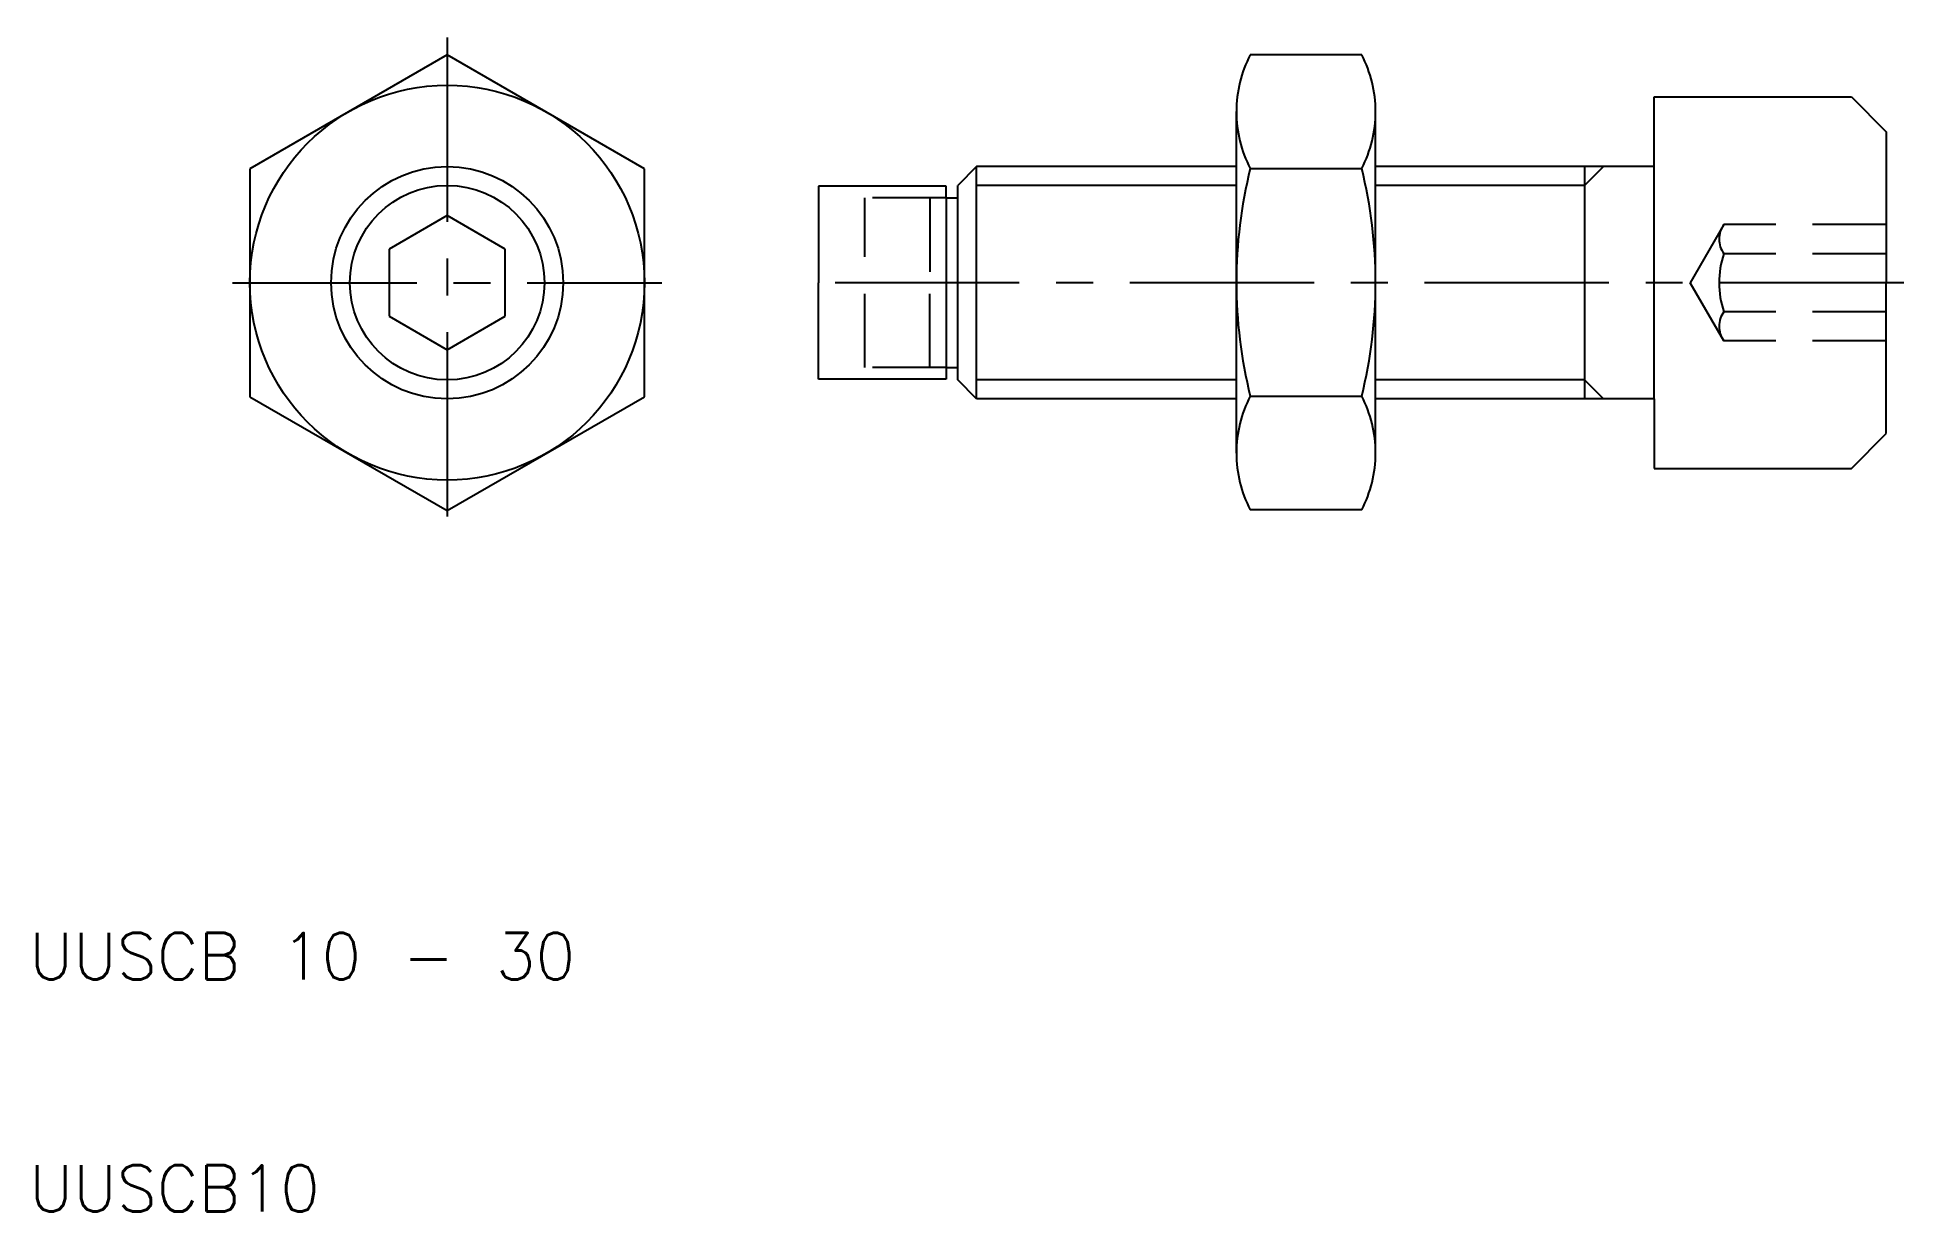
# Model space of a CAD drawing. Extents: x 10.3 to 90.8, y 10 to 60.6.
import ezdxf

# ---------------------------------------------------------------- set-up
doc = ezdxf.new("R2010")
doc.units = 0
doc.header["$LTSCALE"] = 0.25
doc.linetypes.add('CENTER', pattern=[50.8, 31.75, -6.35, 6.35, -6.35])
doc.linetypes.add('DASHED', pattern=[19.05, 12.7, -6.35])
doc.layers.get('0').update_dxf_attribs({"linetype": 'CONTINUOUS'})
doc.layers.add('CENTER', color=1, linetype='CENTER')
doc.styles.get("Standard").update_dxf_attribs({"font": 'txt.shx'})

msp = doc.modelspace()

# ---------------------------------------------------------------- linework, layer by layer
for p, q in [((28, 59.814955), (19.5, 54.907477)), ((36.5, 54.907477), (28, 59.814955)), ((67.4, 59.814955), (62.6, 59.814955)), ((80, 55), (80, 58)), ((80, 58), (88.5, 58)), ((88.5, 58), (90, 56.5)), ((62, 42.664955), (62, 57.364955)), ((68, 42.664955), (68, 57.364955)), ((90, 56.5), (90, 50)), ((19.5, 54.907477), (19.5, 45.092523)), ((36.5, 45.092523), (36.5, 54.907477)), ((62, 55), (50.811996, 55)), ((62.6, 54.914955), (67.4, 54.914955)), ((80, 55), (68, 55)), ((77, 55), (77, 45)), ((80, 45), (80, 55)), ((49.5, 54.15), (44, 54.15)), ((44, 54.15), (44, 50)), ((49.5, 53.65), (49.5, 54.15)), ((49.5, 53.65), (49.5, 46.35)), ((49.5, 53.65), (50, 53.65)), ((44, 45.85), (44, 50)), ((90, 43.5), (90, 50)), ((49.5, 45.85), (44, 45.85)), ((49.5, 46.35), (49.5, 45.85)), ((49.5, 46.35), (50, 46.35)), ((19.5, 45.092523), (28, 40.185045)), ((28, 40.185045), (36.5, 45.092523)), ((62.6, 45.114955), (67.4, 45.114955)), ((62, 45), (50.811996, 45)), ((80, 45), (68, 45)), ((80, 45), (80, 42)), ((88.5, 42), (90, 43.5)), ((80, 42), (88.5, 42)), ((67.4, 40.214955), (62.6, 40.214955))]:
    msp.add_line(p, q)
at = {"color": 7, "linetype": 'CONTINUOUS'}
for p, q in [((50.812, 55), (50, 54.188)), ((50.811996, 45), (50.811996, 55)), ((50, 45.812), (50, 54.188)), ((50.812, 45), (50, 45.812))]:
    msp.add_line(p, q, dxfattribs=at)
at = {"color": 3}
for p, q in [((77, 54.188), (77.812, 55)), ((62, 54.188), (50.811996, 54.188)), ((77, 54.188), (68, 54.188)), ((62, 45.812), (50.811996, 45.812)), ((77, 45.812), (68, 45.812)), ((77, 45.812), (77.812, 45))]:
    msp.add_line(p, q, dxfattribs=at)
at = {"color": 3, "linetype": 'DASHED'}
for p, q in [((46, 46.35), (46, 53.65)), ((49.5, 53.65), (46, 53.65)), ((48.8, 53.65), (48.8, 50)), ((83, 52.5), (81.556624, 50)), ((90, 52.5), (83, 52.5)), ((90, 51.25), (83, 51.25)), ((48.8, 46.35), (48.8, 50)), ((83, 47.5), (81.556624, 50)), ((90, 48.75), (83, 48.75)), ((90, 47.5), (83, 47.5)), ((49.5, 46.35), (46, 46.35))]:
    msp.add_line(p, q, dxfattribs=at)
msp.add_lwpolyline([(28, 52.886751), (25.5, 51.443376), (25.5, 48.556624), (28, 47.113249), (30.5, 48.556624), (30.5, 51.443376)], close=True, dxfattribs=at)
for radius in [8.5, 4.188]:
    msp.add_circle((28, 50), radius)
at = {"color": 3}
msp.add_circle((28, 50), 5, dxfattribs=at)
for centre, radius, start, end in [((67.302083, 57.364955), 5.302083, 152.47843, 180), ((62.697917, 57.364955), 5.302083, 0, 27.52157), ((67.302083, 57.364955), 5.302083, 180, 207.52157), ((62.697917, 57.364955), 5.302083, 332.47843, 0), ((82.308333, 50.014955), 20.308333, 166.037885, 193.962115), ((47.691667, 50.014955), 20.308333, 346.037885, 13.962115), ((67.302083, 42.664955), 5.302083, 152.47843, 180), ((62.697917, 42.664955), 5.302083, 0, 27.52157), ((67.302083, 42.664955), 5.302083, 180, 207.52157), ((62.697917, 42.664955), 5.302083, 332.47843, 0)]:
    msp.add_arc(centre, radius, start, end)
at = {"color": 3, "linetype": 'DASHED'}
for centre, radius, start, end in [((83.876562, 51.875), 1.076563, 144.510657, 215.489343), ((86.80625, 50), 4.00625, 161.819446, 198.180554), ((83.876562, 48.125), 1.076562, 144.510657, 215.489343)]:
    msp.add_arc(centre, radius, start, end, dxfattribs=at)
at = {"layer": 'CENTER', "color": 1, "linetype": 'CENTER'}
for p, q in [((28, 60.564955), (28, 39.435045)), ((18.75, 50), (37.25, 50)), ((90.75, 50), (43.25, 50))]:
    msp.add_line(p, q, dxfattribs=at)

# ---------------------------------------------------------------- texts
for s, p in [('UUSCB 10 - 30', (10, 20)), ('UUSCB10', (10, 10))]:
    msp.add_text(s, height=2).set_placement(p)

doc.saveas('drawing.dxf')
